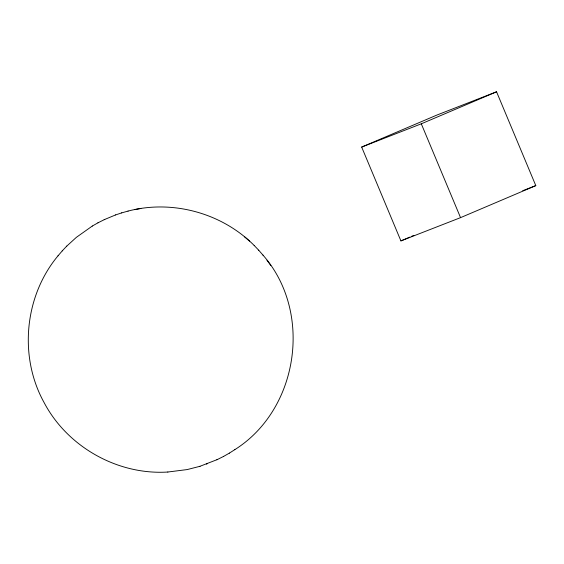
<?xml version="1.0" encoding="UTF-8"?>
<svg xmlns="http://www.w3.org/2000/svg" width="564" height="564" viewBox="0 0 564 564"><rect width="100%" height="100%" fill="white"/><g stroke="black" fill="none" stroke-linecap="round" stroke-linejoin="round"><path stroke-width="0.85" d="M58.078 255.753C24.414 296.015 18.64 356.631 44.077 402.527C67.454 446.991 117.742 475.219 167.868 472.026M58.007 255.837L62.308 250.818M66.714 246.158L76.373 237.338L92.327 226.03M62.244 250.888L66.771 246.094M234.8 449.663L234.843 449.635C298.871 409.21 312.985 311.962 262.958 255.09M92.263 226.072L98.101 222.745M223.527 456.452L229.365 453.125M229.329 453.146L234.843 449.635M97.924 222.836L104.756 219.424M223.668 456.375L216.872 459.773M104.199 219.671L115.634 214.912M217.429 459.519L199.804 466.357M361.672 147.07L436.924 115.049L496.553 91.791L535.8 185.619L460.548 217.641L400.919 240.898L361.672 147.07L421.294 123.812L496.553 91.791M400.919 240.898L409.824 237.113M411.438 236.422L413.863 235.392M207.058 463.876L206.473 464.109M522.729 190.717L535.8 185.619M121.62 212.903L128.106 211.077M200.008 466.294L187.192 469.572L167.783 472.026M115.578 214.933L121.739 212.868M128.014 211.098L128.063 211.084C172.344 199.423 222.047 212.988 254.244 245.544M134.387 209.639L140.88 208.483M249.514 241.075L244.515 236.774M254.188 245.481L258.749 250.247M258.686 250.176L263.014 255.161M266.976 260.208L270.826 265.531M421.294 123.812L460.548 217.641"/></g></svg>
